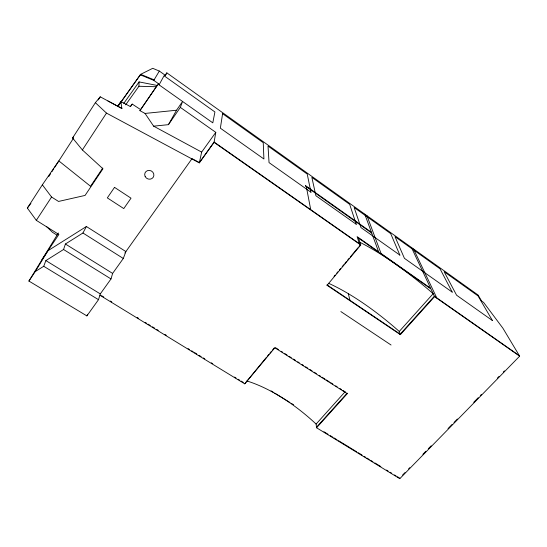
<?xml version="1.0" encoding="UTF-8"?>
<svg xmlns="http://www.w3.org/2000/svg" width="547" height="547" viewBox="0 0 547 547"><rect width="100%" height="100%" fill="white"/><g stroke="black" fill="none" stroke-linecap="round" stroke-linejoin="round"><path stroke-width="0.82" d="M99.957 295.271L244.728 383.83L266.074 357.745M125.66 104.846L138.931 86.262L139.075 81.906L157.208 85.455L139.916 110.651L145.044 113.434L153.625 126.159L201.658 152.107L199.32 162.89L106.48 113.099L95.363 102.686L100.245 96.812L121.913 108.47L107.923 100.963M199.32 162.89L214.068 142.357L215.792 132.353L180.339 107.39L182.568 101.469L176.544 110.227L168.442 124.661L153.625 126.159M111.007 278.943L112.62 273.418L123.294 258.471L125.892 251.572L86.385 226.506L47.965 250.711L35.282 271.565L28.909 281.055L86.877 315.899L98.501 299.681L100.292 293.91L111.007 278.943L63.561 249.5L45.88 260.591L43.726 266.28L35.282 271.565M63.561 249.5L65.408 244.01L82.932 232.995L86.385 226.506M86.877 315.899L87.527 314.32M316.104 423.918L316.569 427.775L399.782 478.68L519.65 356.165L502.905 328.214L483.61 302.436L481.592 300.994L478.105 295.052L166.842 72.867L165.461 75.418L159.334 71.055L152.729 68.32L140.661 74.324L118.015 106.193M159.068 84.853L164.059 75.759L214.916 111.964L212.797 122.843L158.138 84.197L158.439 83.664L153.789 80.375L140.305 74.83L118.09 106.091M153.789 80.375L159.334 71.055M28.909 281.055L58.344 232.988M117.66 106.467L120.805 101.421L130.261 106.542L132.258 104.101L140.545 109.557M41.9 259.75L58.871 234.458L36.307 220.352L27.35 208.058L42.351 184.824L58.837 160.914L90.528 186.26L102.727 168.073M42.351 184.824L51.575 197.016L58.529 201.446L85.072 195.423L102.945 168.784L82.371 149.953L72.58 137.981L95.363 102.686M48.71 176.599L50.55 173.748M51.931 171.608L53.77 168.756M54.693 167.327L73.489 138.234M98.228 99.93L100.245 96.812M36.307 220.352L51.575 197.016M82.371 149.953L106.48 113.099M166.842 72.867L164.77 75.869M139.916 110.651L158.439 83.664M168.442 124.661L180.339 107.39M140.305 74.83L140.661 74.324L154.104 79.855M123.697 103.486L139.075 81.906M124.907 252.96L192.031 158.623L199.388 162.568L214.123 142.056L360.63 244.584L359.003 246.533M201.658 152.107L215.792 132.353M130.767 106.186L132.258 104.101M27.35 208.058L30.919 203.395M72.58 137.981L73.407 136.948M267.168 356.432L268.809 354.47M269.903 353.157L271.551 351.195M272.645 349.882L274.286 347.919M334.039 276.406L335.126 275.107M336.754 273.158L337.841 271.859M339.468 269.91L340.549 268.611M342.176 266.662L343.803 264.714M344.89 263.415L346.518 261.466M347.605 260.167L349.232 258.218M350.319 256.919L357.916 247.832M244.728 383.83L274.854 347.776L347.27 393.669L316.569 427.775M434.578 296.645L400.377 334.648L327.072 285.295L360.76 244.994L358.545 238.116L430.954 288.946L434.578 296.645L519.65 356.165M344.89 392.014L316.118 424.062A113.639 53.435 43.8 0 0 246.943 380.972M400.377 334.648L399.262 331.441L433.176 293.664A123.752 30.27 41.1 0 0 359.905 242.328M316.501 427.2L347.16 393.122L347.27 393.669M399.925 334.463L434.366 296.18L519.342 355.653M402.599 475.022L404.985 472.587M408.582 468.902L409.778 467.685M422.852 454.318L425.826 451.268M428.301 448.745L431.186 445.791M448.02 428.581L452.034 424.472M453.996 422.469L455.788 420.636M456.205 420.212L457.395 418.995M473.716 402.312L476.102 399.864M476.458 399.501L478.242 397.676M480.287 395.59L481.483 394.366M497.305 378.189L499.09 376.363M503.261 372.097L504.45 370.88M145.044 113.434L176.544 110.227M138.931 86.262L156.251 86.747M43.726 266.28L98.501 299.681M45.88 260.591L100.292 293.91M101.598 295.695L103.78 297.028M110.316 301.028L111.773 301.917M137.201 317.479L138.658 318.368M145.194 322.374L146.651 323.263M148.1 324.152L150.281 325.486M152.463 326.819L154.637 328.152M156.818 329.485L158.274 330.374M164.811 334.374L166.267 335.263M188.065 348.603L189.515 349.492M191.696 350.825L193.146 351.714M194.602 352.603L196.783 353.943M198.958 355.276L201.139 356.61M203.32 357.943L204.776 358.832M211.313 362.832L212.762 363.721M234.56 377.061L236.017 377.95M238.198 379.283L239.648 380.172M241.104 381.061L243.285 382.394M323.933 431.747L325.383 432.643M325.896 432.951L328.063 434.277M330.238 435.603L332.665 437.094M333.848 437.819L337.034 439.767M338.484 440.656L340.672 441.99M341.075 442.243L346.86 445.778M347.222 446.003L350.47 447.993M350.859 448.225L352.316 449.121M352.644 449.319L356.678 451.788M358.135 452.684L360.323 454.017M360.589 454.181L362.039 455.07M364.206 456.396L365.649 457.278M366.873 458.024L369.266 459.494M370.51 460.253L372.876 461.702M374.88 462.926L377.218 464.355M377.786 464.704L380.828 466.57M386.524 470.051L388.055 470.994M390.161 472.28L391.673 473.203M394.524 474.953L396.007 475.856M397.437 476.731L399.625 478.071L399.782 478.68M271.066 390.893L273.247 392.233M274.697 393.129L289.958 402.524M291.414 403.412L293.595 404.759M65.408 244.01L112.62 273.418M56.936 235.08L52.464 232.29L46.406 226.444M82.932 232.995L123.294 258.471M275.544 347.721L278.409 349.533M281.274 351.352L282.71 352.261M284.857 353.622L287.004 354.982M289.151 356.343L291.305 357.704M293.452 359.071L295.599 360.432M297.746 361.793L299.182 362.702M302.047 364.514L303.476 365.423M305.623 366.784L307.776 368.152M309.923 369.512L312.07 370.873M314.217 372.233L316.364 373.594M319.229 375.413L320.665 376.322M322.094 377.232L324.959 379.044M326.395 379.953L329.26 381.772M330.689 382.681L332.836 384.042M335.701 385.854L337.137 386.763M340.002 388.582L341.431 389.491M342.866 390.394L345.731 392.213M340.856 311.571L391.057 345.013M400.206 334.155L326.983 284.843L327.072 285.295M121.584 108.292L121.892 108.511L120.805 101.421M214.068 142.357L360.76 244.994M371.434 232.29L305.383 185.515L305.506 186.151L371.7 233.015M413.539 248.967L436.752 297.855M411.433 247.463L430.639 288.276L381.04 253.452L366.955 215.709M364.76 214.144L378.592 251.729L357.109 236.646L359.352 243.688M348.35 293.814L349.964 300.324M306.327 186.732L310.723 209.658M328.576 283.291A120.778 37.517 41.8 0 1 399.262 331.441M222.595 113.68L220.359 128.189L263.914 158.986L263.237 142.678L222.595 113.68M114.528 187.361L107.328 197.891L123.772 208.585L131.013 198.178L114.528 187.361M310.949 192.236L269.042 162.609L268.03 146.09L307.229 174.062L310.949 192.236M356.234 224.256L315.886 195.73L311.852 177.358L349.69 204.352L356.234 224.256M399.871 255.107L360.986 227.62L354.155 207.539L390.702 233.61L399.871 255.107M452.219 292.119L404.445 258.348L395.009 236.68L440.027 268.796L452.219 292.119M492.444 320.563L456.595 295.216L444.157 271.75L478.023 295.906L492.444 320.563M145.187 176.592A4.67 4.349 26.7 0 0 153.153 177.406A4.67 4.349 26.7 0 0 149.509 170.411A4.67 4.349 26.7 0 0 145.187 176.592"/></g></svg>
